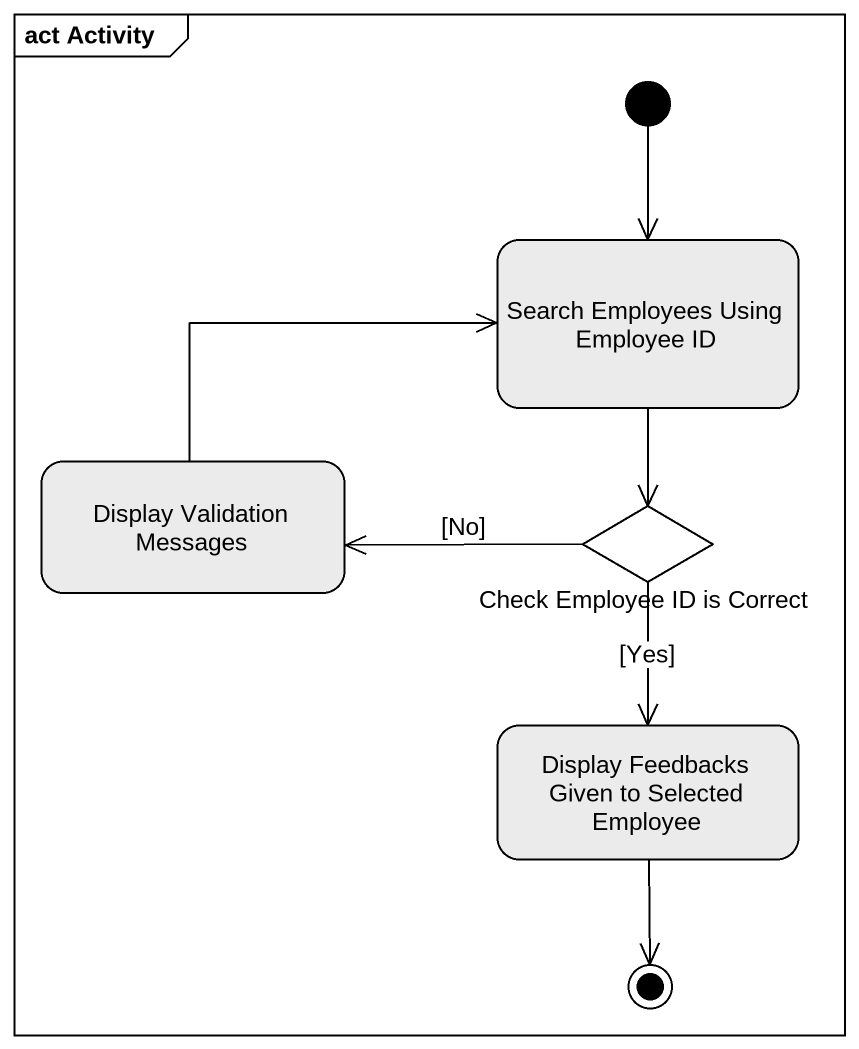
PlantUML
@startuml
mainframe act Activity
hide empty description
state "Search Employees Using Employee ID" as Search_Employees_Using #EBEBEB
state "Display Validation Messages" as Display_Validation_Messages #EBEBEB
state "Check Employee ID is Correct" as Check_Employee_ID_is_Correct <<choice>> #EBEBEB
state "Display Feedbacks Given to Selected Employee" as Display_Feedbacks_Given_to #EBEBEB
[*] --> Search_Employees_Using
Search_Employees_Using --> Check_Employee_ID_is_Correct
Display_Validation_Messages -right-> Search_Employees_Using
Check_Employee_ID_is_Correct -left-> Display_Validation_Messages : [No]
Check_Employee_ID_is_Correct --> Display_Feedbacks_Given_to : [Yes]
Display_Feedbacks_Given_to --> [*]
@enduml
